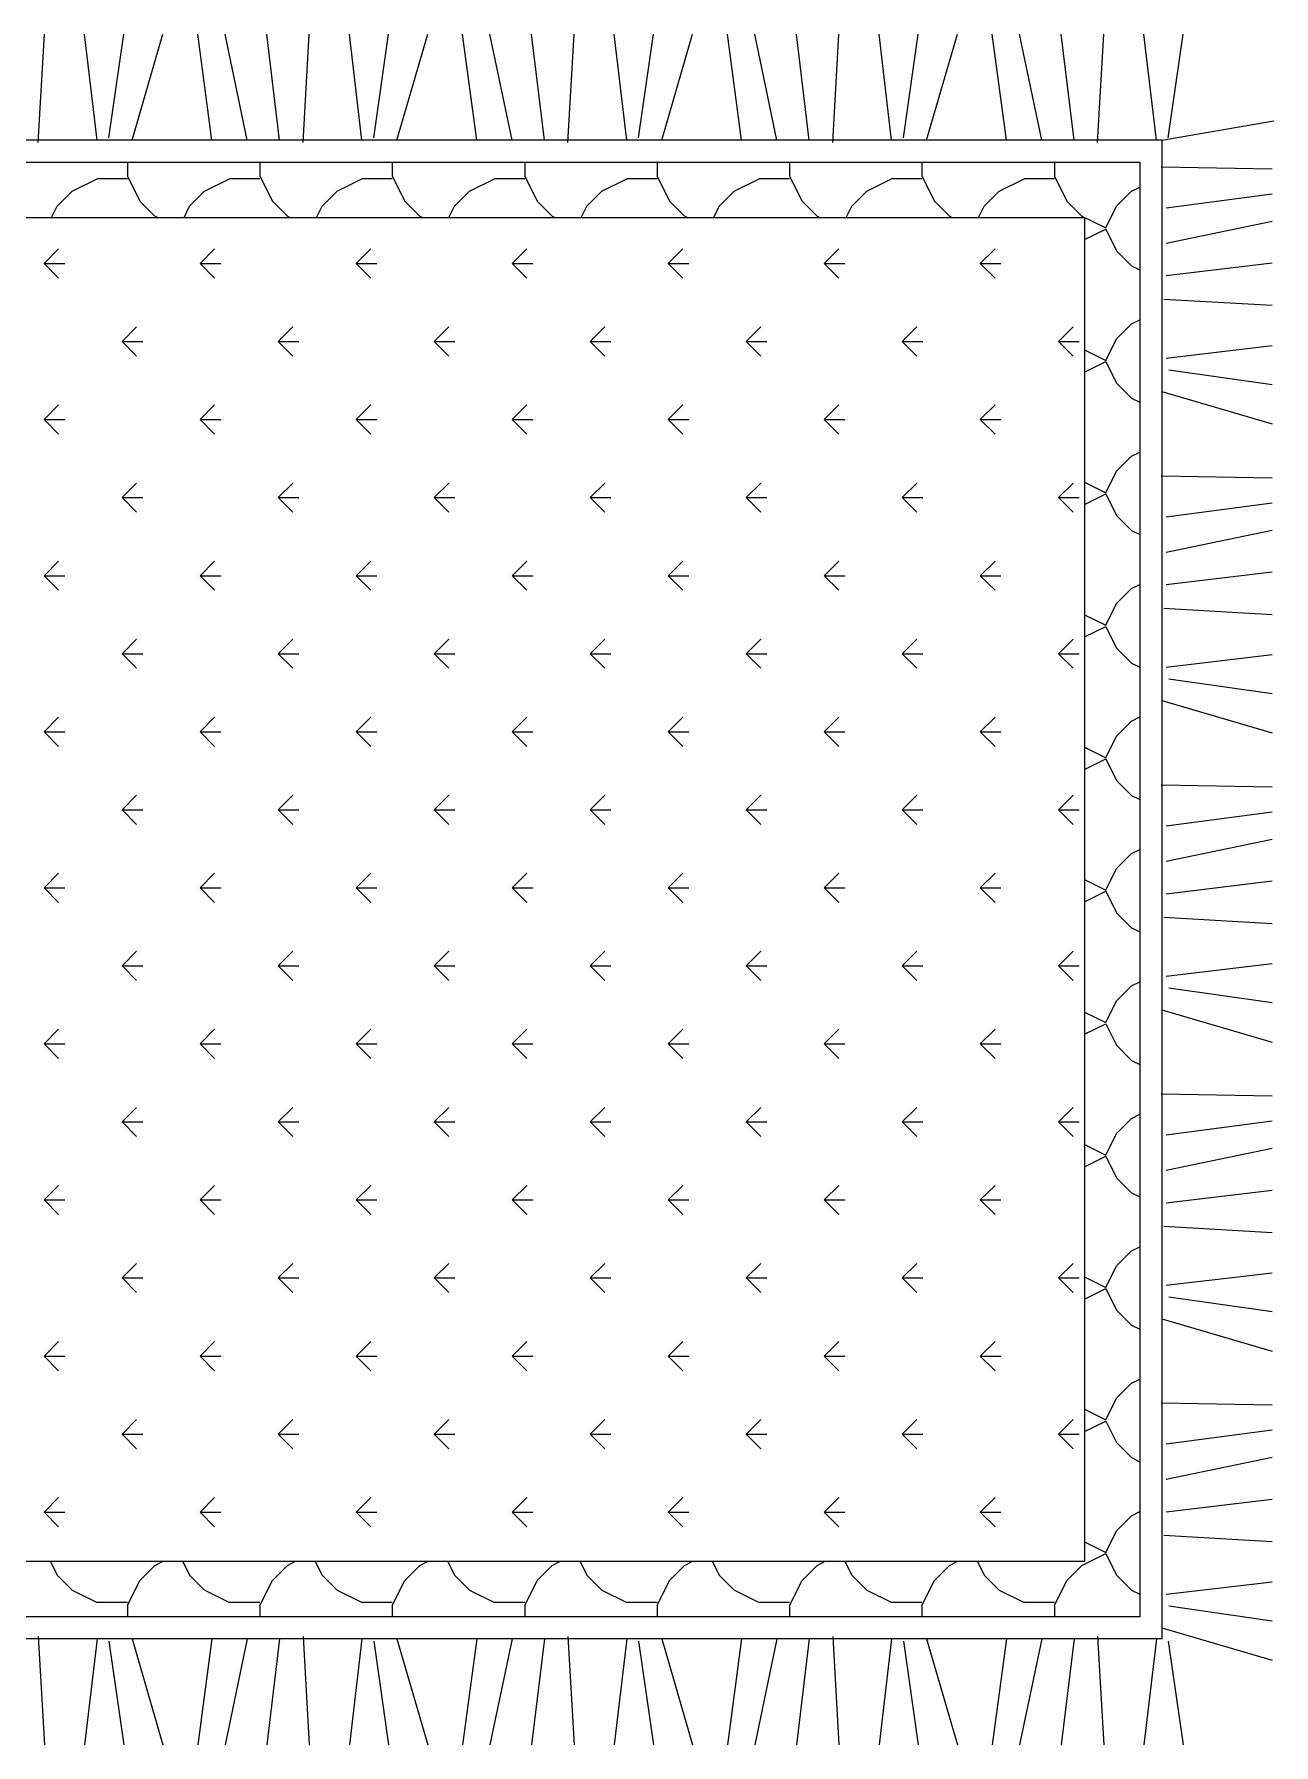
# Model space of a CAD drawing. Header units: millimetres. Extents: x -37 to 8970, y -2 to 4773.
# Drawn here: x 3645 to 4768, y 3217 to 4766 of the extents above; entities that cross this region are included whole.
import ezdxf

# ---------------------------------------------------------------- set-up
doc = ezdxf.new("R2010")
doc.units = ezdxf.units.MM

msp = doc.modelspace()

# ---------------------------------------------------------------- linework, layer by layer
at = {"color": 18, "true_color": 0x000000}
for p, q in [((3648.7, 4668.2), (3654.3, 4766.4)), ((3702, 4670.4), (3690.7, 4766.4)), ((3712.7, 4672.7), (3726.1, 4766.4)), ((3733.7, 4670.4), (3761.7, 4766.4)), ((3806, 4670.4), (3793.2, 4766.4)), ((3838, 4670.4), (3818, 4766.4)), ((3867.3, 4670.4), (3855.8, 4766.4)), ((3888.7, 4668.2), (3894.3, 4766.4)), ((3942, 4670.4), (3930.7, 4766.4)), ((3952.7, 4672.7), (3966.1, 4766.4)), ((3973.7, 4670.4), (4001.7, 4766.4)), ((4046, 4670.4), (4033.2, 4766.4)), ((4078, 4670.4), (4058, 4766.4)), ((4107.3, 4670.4), (4095.8, 4766.4)), ((4128.7, 4668.2), (4134.3, 4766.4)), ((4182, 4670.4), (4170.7, 4766.4)), ((4192.7, 4672.7), (4206.1, 4766.4)), ((4213.7, 4670.4), (4241.7, 4766.4)), ((4286, 4670.4), (4273.2, 4766.4)), ((4318, 4670.4), (4298, 4766.4)), ((4347.3, 4670.4), (4335.8, 4766.4)), ((4368.7, 4668.2), (4374.3, 4766.4)), ((4422, 4670.4), (4410.7, 4766.4)), ((4432.7, 4672.7), (4446.1, 4766.4)), ((4453.7, 4670.4), (4481.7, 4766.4)), ((4526, 4670.4), (4513.2, 4766.4)), ((4558, 4670.4), (4538, 4766.4)), ((4587.3, 4670.4), (4575.8, 4766.4)), ((4608.7, 4668.2), (4614.3, 4766.4)), ((4662, 4670.4), (4650.7, 4766.4)), ((4672.7, 4672.7), (4686.1, 4766.4)), ((4666.9, 4670.4), (4768.3, 4688)), ((4666.9, 4670.4), (2606, 4670.4)), ((4666.9, 4670.4), (4666.9, 3312.6)), ((2626, 4650.4), (4646.9, 4650.4)), ((3729.5, 4650.4), (3729.5, 4637.9)), ((3849.5, 4650.4), (3849.5, 4637.9)), ((3969.5, 4650.4), (3969.5, 4637.9)), ((4089.5, 4650.4), (4089.5, 4637.9)), ((4209.5, 4650.4), (4209.5, 4637.9)), ((4329.5, 4650.4), (4329.5, 4637.9)), ((4449.5, 4650.4), (4449.5, 4637.9)), ((4569.5, 4650.4), (4569.5, 4637.9)), ((4646.9, 4650.4), (4646.9, 3332.6)), ((3679.4, 4624.1), (3702, 4635.4)), ((3679.4, 4624.1), (3702, 4635.4)), ((3729.5, 4635.4), (3702, 4635.4)), ((3729.5, 4637.9), (3740.8, 4615.3)), ((3799.4, 4624.1), (3822, 4635.4)), ((3799.4, 4624.1), (3822, 4635.4)), ((3849.5, 4635.4), (3822, 4635.4)), ((3849.5, 4637.9), (3860.8, 4615.3)), ((3919.4, 4624.1), (3942, 4635.4)), ((3919.4, 4624.1), (3942, 4635.4)), ((3969.5, 4635.4), (3942, 4635.4)), ((3969.5, 4637.9), (3980.8, 4615.3)), ((4039.4, 4624.1), (4062, 4635.4)), ((4039.4, 4624.1), (4062, 4635.4)), ((4089.5, 4635.4), (4062, 4635.4)), ((4089.5, 4637.9), (4100.8, 4615.3)), ((4159.4, 4624.1), (4182, 4635.4)), ((4159.4, 4624.1), (4182, 4635.4)), ((4209.5, 4635.4), (4182, 4635.4)), ((4209.5, 4637.9), (4220.8, 4615.3)), ((4279.4, 4624.1), (4302, 4635.4)), ((4279.4, 4624.1), (4302, 4635.4)), ((4329.5, 4635.4), (4302, 4635.4)), ((4329.5, 4637.9), (4340.8, 4615.3)), ((4399.4, 4624.1), (4422, 4635.4)), ((4399.4, 4624.1), (4422, 4635.4)), ((4449.5, 4635.4), (4422, 4635.4)), ((4449.5, 4637.9), (4460.8, 4615.3)), ((4519.4, 4624.1), (4542, 4635.4)), ((4519.4, 4624.1), (4542, 4635.4)), ((4569.5, 4635.4), (4542, 4635.4)), ((4569.5, 4637.9), (4580.8, 4615.3)), ((4666.4, 4646.4), (4766.9, 4644.5)), ((3665.8, 4610.5), (3679.4, 4624.1)), ((3785.8, 4610.5), (3799.4, 4624.1)), ((3905.8, 4610.5), (3919.4, 4624.1)), ((4025.8, 4610.5), (4039.4, 4624.1)), ((4145.8, 4610.5), (4159.4, 4624.1)), ((4265.8, 4610.5), (4279.4, 4624.1)), ((4385.8, 4610.5), (4399.4, 4624.1)), ((4505.8, 4610.5), (4519.4, 4624.1)), ((4625.8, 4610.5), (4639.4, 4624.1)), ((4639.4, 4624.1), (4646.9, 4627.8)), ((4639.4, 4624.1), (4646.9, 4627.8)), ((4670.8, 4609.1), (4766.9, 4621.9)), ((3660.8, 4600.4), (3665.8, 4610.5)), ((3740.8, 4615.3), (3754.4, 4601.7)), ((3780.8, 4600.4), (3785.8, 4610.5)), ((3860.8, 4615.3), (3874.4, 4601.7)), ((3900.8, 4600.4), (3905.8, 4610.5)), ((3980.8, 4615.3), (3994.4, 4601.7)), ((4020.8, 4600.4), (4025.8, 4610.5)), ((4100.8, 4615.3), (4114.4, 4601.7)), ((4140.8, 4600.4), (4145.8, 4610.5)), ((4220.8, 4615.3), (4234.4, 4601.7)), ((4260.8, 4600.4), (4265.8, 4610.5)), ((4340.8, 4615.3), (4354.4, 4601.7)), ((4380.8, 4600.4), (4385.8, 4610.5)), ((4460.8, 4615.3), (4474.4, 4601.7)), ((4500.8, 4600.4), (4505.8, 4610.5)), ((4580.8, 4615.3), (4594.4, 4601.7)), ((4616, 4590.9), (4625.8, 4610.5)), ((2676, 4600.4), (4596.9, 4600.4)), ((3754.5, 4601.7), (3757, 4600.4)), ((3754.5, 4601.7), (3757, 4600.4)), ((3874.5, 4601.7), (3877, 4600.4)), ((3874.5, 4601.7), (3877, 4600.4)), ((3994.5, 4601.7), (3997, 4600.4)), ((3994.5, 4601.7), (3997, 4600.4)), ((4114.5, 4601.7), (4117, 4600.4)), ((4114.5, 4601.7), (4117, 4600.4)), ((4234.5, 4601.7), (4237, 4600.4)), ((4234.5, 4601.7), (4237, 4600.4)), ((4354.5, 4601.7), (4357, 4600.4)), ((4354.5, 4601.7), (4357, 4600.4)), ((4474.5, 4601.7), (4477, 4600.4)), ((4474.5, 4601.7), (4477, 4600.4)), ((4594.5, 4601.7), (4616.1, 4590.9)), ((4594.5, 4601.7), (4616.1, 4590.9)), ((4596.9, 4600.4), (4596.9, 3382.6)), ((4596.9, 4580.3), (4616, 4589.9)), ((4596.9, 4580.3), (4616, 4589.9)), ((4616, 4589.9), (4625.8, 4570.3)), ((4670.8, 4577.1), (4766.9, 4597)), ((3653.9, 4558.7), (3667.1, 4571.9)), ((3653.9, 4558.7), (3672.6, 4558.7)), ((3653.9, 4558.7), (3667.1, 4545.4)), ((3795.3, 4558.7), (3808.5, 4571.9)), ((3795.3, 4558.7), (3814, 4558.7)), ((3795.3, 4558.7), (3808.5, 4545.4)), ((3936.7, 4558.7), (3950, 4571.9)), ((3936.7, 4558.7), (3955.5, 4558.7)), ((3936.7, 4558.7), (3950, 4545.4)), ((4078.1, 4558.7), (4091.4, 4571.9)), ((4078.1, 4558.7), (4096.9, 4558.7)), ((4078.1, 4558.7), (4091.4, 4545.4)), ((4219.6, 4558.7), (4232.8, 4571.9)), ((4219.6, 4558.7), (4238.3, 4558.7)), ((4219.6, 4558.7), (4232.8, 4545.4)), ((4361, 4558.7), (4374.2, 4571.9)), ((4361, 4558.7), (4379.7, 4558.7)), ((4361, 4558.7), (4374.2, 4545.4)), ((4502.4, 4558.7), (4515.7, 4571.9)), ((4502.4, 4558.7), (4521.1, 4558.7)), ((4502.4, 4558.7), (4515.7, 4545.4)), ((4625.8, 4570.3), (4639.4, 4556.7)), ((4670.8, 4547.7), (4766.9, 4559.2)), ((4639.5, 4556.7), (4646.9, 4553)), ((4639.5, 4556.7), (4646.9, 4553)), ((4668.6, 4526.4), (4766.9, 4520.8)), ((3724.6, 4488), (3737.8, 4501.2)), ((3866, 4488), (3879.3, 4501.2)), ((4007.4, 4488), (4020.7, 4501.2)), ((4148.8, 4488), (4162.1, 4501.2)), ((4290.3, 4488), (4303.5, 4501.2)), ((4431.7, 4488), (4444.9, 4501.2)), ((4573.1, 4488), (4586.4, 4501.2)), ((4625.8, 4490.5), (4639.4, 4504.1)), ((4639.4, 4504.1), (4646.9, 4507.8)), ((4639.4, 4504.1), (4646.9, 4507.8)), ((3724.6, 4488), (3743.3, 4488)), ((3724.6, 4488), (3737.8, 4474.7)), ((3866, 4488), (3884.7, 4488)), ((3866, 4488), (3879.3, 4474.7)), ((4007.4, 4488), (4026.2, 4488)), ((4007.4, 4488), (4020.7, 4474.7)), ((4148.8, 4488), (4167.6, 4488)), ((4148.8, 4488), (4162.1, 4474.7)), ((4290.3, 4488), (4309, 4488)), ((4290.3, 4488), (4303.5, 4474.7)), ((4431.7, 4488), (4450.4, 4488)), ((4431.7, 4488), (4444.9, 4474.7)), ((4573.1, 4488), (4591.9, 4488)), ((4573.1, 4488), (4586.4, 4474.7)), ((4596.9, 4480.5), (4616.1, 4470.9)), ((4596.9, 4480.5), (4616.1, 4470.9)), ((4616, 4470.9), (4625.8, 4490.5)), ((4670.8, 4473), (4766.9, 4484.3)), ((4596.9, 4460.3), (4616, 4469.9)), ((4596.9, 4460.3), (4616, 4469.9)), ((4616, 4469.9), (4625.8, 4450.3)), ((4625.8, 4450.3), (4639.4, 4436.7)), ((4673.1, 4462.3), (4766.9, 4449)), ((4639.5, 4436.7), (4646.9, 4433)), ((4639.5, 4436.7), (4646.9, 4433)), ((4666.9, 4442.6), (4766.9, 4413.3)), ((3653.9, 4417.3), (3667.1, 4430.5)), ((3653.9, 4417.3), (3672.6, 4417.3)), ((3653.9, 4417.3), (3667.1, 4404)), ((3795.3, 4417.3), (3808.5, 4430.5)), ((3795.3, 4417.3), (3814, 4417.3)), ((3795.3, 4417.3), (3808.5, 4404)), ((3936.7, 4417.3), (3950, 4430.5)), ((3936.7, 4417.3), (3955.5, 4417.3)), ((3936.7, 4417.3), (3950, 4404)), ((4078.1, 4417.3), (4091.4, 4430.5)), ((4078.1, 4417.3), (4096.9, 4417.3)), ((4078.1, 4417.3), (4091.4, 4404)), ((4219.6, 4417.3), (4232.8, 4430.5)), ((4219.6, 4417.3), (4238.3, 4417.3)), ((4219.6, 4417.3), (4232.8, 4404)), ((4361, 4417.3), (4374.2, 4430.5)), ((4361, 4417.3), (4379.7, 4417.3)), ((4361, 4417.3), (4374.2, 4404)), ((4502.4, 4417.3), (4515.7, 4430.5)), ((4502.4, 4417.3), (4521.1, 4417.3)), ((4502.4, 4417.3), (4515.7, 4404)), ((4639.4, 4384.1), (4646.9, 4387.8)), ((4639.4, 4384.1), (4646.9, 4387.8)), ((4625.8, 4370.5), (4639.4, 4384.1)), ((3724.6, 4346.6), (3737.8, 4359.8)), ((3866, 4346.6), (3879.3, 4359.8)), ((4007.4, 4346.6), (4020.7, 4359.8)), ((4148.8, 4346.6), (4162.1, 4359.8)), ((4290.3, 4346.6), (4303.5, 4359.8)), ((4431.7, 4346.6), (4444.9, 4359.8)), ((4573.1, 4346.6), (4586.4, 4359.8)), ((4596.9, 4360.5), (4616.1, 4350.9)), ((4596.9, 4360.5), (4616.1, 4350.9)), ((4616, 4350.9), (4625.8, 4370.5)), ((4666.4, 4366.4), (4766.9, 4364.5)), ((3724.6, 4346.6), (3743.3, 4346.6)), ((3724.6, 4346.6), (3737.8, 4333.3)), ((3866, 4346.6), (3884.7, 4346.6)), ((3866, 4346.6), (3879.3, 4333.3)), ((4007.4, 4346.6), (4026.2, 4346.6)), ((4007.4, 4346.6), (4020.7, 4333.3)), ((4148.8, 4346.6), (4167.6, 4346.6)), ((4148.8, 4346.6), (4162.1, 4333.3)), ((4290.3, 4346.6), (4309, 4346.6)), ((4290.3, 4346.6), (4303.5, 4333.3)), ((4431.7, 4346.6), (4450.4, 4346.6)), ((4431.7, 4346.6), (4444.9, 4333.3)), ((4573.1, 4346.6), (4591.9, 4346.6)), ((4573.1, 4346.6), (4586.4, 4333.3)), ((4596.9, 4340.3), (4616, 4349.9)), ((4596.9, 4340.3), (4616, 4349.9)), ((4616, 4349.9), (4625.8, 4330.3)), ((4670.8, 4329.1), (4766.9, 4341.9)), ((4625.8, 4330.3), (4639.4, 4316.7)), ((4639.5, 4316.7), (4646.9, 4313)), ((4639.5, 4316.7), (4646.9, 4313)), ((4670.8, 4297.1), (4766.9, 4317)), ((3653.9, 4275.8), (3667.1, 4289.1)), ((3795.3, 4275.8), (3808.5, 4289.1)), ((3936.7, 4275.8), (3950, 4289.1)), ((4078.1, 4275.8), (4091.4, 4289.1)), ((4219.6, 4275.8), (4232.8, 4289.1)), ((4361, 4275.8), (4374.2, 4289.1)), ((4502.4, 4275.8), (4515.7, 4289.1)), ((4670.8, 4267.7), (4766.9, 4279.2)), ((3653.9, 4275.8), (3672.6, 4275.8)), ((3653.9, 4275.8), (3667.1, 4262.6)), ((3795.3, 4275.8), (3814, 4275.8)), ((3795.3, 4275.8), (3808.5, 4262.6)), ((3936.7, 4275.8), (3955.5, 4275.8)), ((3936.7, 4275.8), (3950, 4262.6)), ((4078.1, 4275.8), (4096.9, 4275.8)), ((4078.1, 4275.8), (4091.4, 4262.6)), ((4219.6, 4275.8), (4238.3, 4275.8)), ((4219.6, 4275.8), (4232.8, 4262.6)), ((4361, 4275.8), (4379.7, 4275.8)), ((4361, 4275.8), (4374.2, 4262.6)), ((4502.4, 4275.8), (4521.1, 4275.8)), ((4502.4, 4275.8), (4515.7, 4262.6)), ((4625.8, 4250.5), (4639.4, 4264.1)), ((4639.4, 4264.1), (4646.9, 4267.8)), ((4639.4, 4264.1), (4646.9, 4267.8)), ((4616, 4230.9), (4625.8, 4250.5)), ((4596.9, 4240.5), (4616.1, 4230.9)), ((4596.9, 4240.5), (4616.1, 4230.9)), ((4668.6, 4246.4), (4766.9, 4240.8)), ((3724.6, 4205.1), (3737.8, 4218.4)), ((3866, 4205.1), (3879.3, 4218.4)), ((4007.4, 4205.1), (4020.7, 4218.4)), ((4148.8, 4205.1), (4162.1, 4218.4)), ((4290.3, 4205.1), (4303.5, 4218.4)), ((4431.7, 4205.1), (4444.9, 4218.4)), ((4573.1, 4205.1), (4586.4, 4218.4)), ((4596.9, 4220.3), (4616, 4229.9)), ((4596.9, 4220.3), (4616, 4229.9)), ((4616, 4229.9), (4625.8, 4210.3)), ((3724.6, 4205.1), (3743.3, 4205.1)), ((3724.6, 4205.1), (3737.8, 4191.9)), ((3866, 4205.1), (3884.7, 4205.1)), ((3866, 4205.1), (3879.3, 4191.9)), ((4007.4, 4205.1), (4026.2, 4205.1)), ((4007.4, 4205.1), (4020.7, 4191.9)), ((4148.8, 4205.1), (4167.6, 4205.1)), ((4148.8, 4205.1), (4162.1, 4191.9)), ((4290.3, 4205.1), (4309, 4205.1)), ((4290.3, 4205.1), (4303.5, 4191.9)), ((4431.7, 4205.1), (4450.4, 4205.1)), ((4431.7, 4205.1), (4444.9, 4191.9)), ((4573.1, 4205.1), (4591.9, 4205.1)), ((4573.1, 4205.1), (4586.4, 4191.9)), ((4625.8, 4210.3), (4639.4, 4196.7)), ((4670.8, 4193), (4766.9, 4204.3)), ((4639.5, 4196.7), (4646.9, 4193)), ((4639.5, 4196.7), (4646.9, 4193)), ((4673.1, 4182.3), (4766.9, 4169)), ((4666.9, 4162.6), (4766.9, 4133.3)), ((3653.9, 4134.4), (3667.1, 4147.7)), ((3795.3, 4134.4), (3808.5, 4147.7)), ((3936.7, 4134.4), (3950, 4147.7)), ((4078.1, 4134.4), (4091.4, 4147.7)), ((4219.6, 4134.4), (4232.8, 4147.7)), ((4361, 4134.4), (4374.2, 4147.7)), ((4502.4, 4134.4), (4515.7, 4147.7)), ((4625.8, 4130.5), (4639.4, 4144.1)), ((4639.4, 4144.1), (4646.9, 4147.8)), ((4639.4, 4144.1), (4646.9, 4147.8)), ((3653.9, 4134.4), (3672.6, 4134.4)), ((3653.9, 4134.4), (3667.1, 4121.2)), ((3795.3, 4134.4), (3814, 4134.4)), ((3795.3, 4134.4), (3808.5, 4121.2)), ((3936.7, 4134.4), (3955.5, 4134.4)), ((3936.7, 4134.4), (3950, 4121.2)), ((4078.1, 4134.4), (4096.9, 4134.4)), ((4078.1, 4134.4), (4091.4, 4121.2)), ((4219.6, 4134.4), (4238.3, 4134.4)), ((4219.6, 4134.4), (4232.8, 4121.2)), ((4361, 4134.4), (4379.7, 4134.4)), ((4361, 4134.4), (4374.2, 4121.2)), ((4502.4, 4134.4), (4521.1, 4134.4)), ((4502.4, 4134.4), (4515.7, 4121.2)), ((4616, 4110.9), (4625.8, 4130.5)), ((4596.9, 4120.5), (4616.1, 4110.9)), ((4596.9, 4120.5), (4616.1, 4110.9)), ((4596.9, 4100.3), (4616, 4109.9)), ((4596.9, 4100.3), (4616, 4109.9)), ((4616, 4109.9), (4625.8, 4090.3)), ((3724.6, 4063.7), (3737.8, 4077)), ((3866, 4063.7), (3879.3, 4077)), ((4007.4, 4063.7), (4020.7, 4077)), ((4148.8, 4063.7), (4162.1, 4077)), ((4290.3, 4063.7), (4303.5, 4077)), ((4431.7, 4063.7), (4444.9, 4077)), ((4573.1, 4063.7), (4586.4, 4077)), ((4625.8, 4090.3), (4639.4, 4076.7)), ((4639.5, 4076.7), (4646.9, 4073)), ((4639.5, 4076.7), (4646.9, 4073)), ((4666.4, 4086.4), (4766.9, 4084.5)), ((3724.6, 4063.7), (3743.3, 4063.7)), ((3724.6, 4063.7), (3737.8, 4050.5)), ((3866, 4063.7), (3884.7, 4063.7)), ((3866, 4063.7), (3879.3, 4050.5)), ((4007.4, 4063.7), (4026.2, 4063.7)), ((4007.4, 4063.7), (4020.7, 4050.5)), ((4148.8, 4063.7), (4167.6, 4063.7)), ((4148.8, 4063.7), (4162.1, 4050.5)), ((4290.3, 4063.7), (4309, 4063.7)), ((4290.3, 4063.7), (4303.5, 4050.5)), ((4431.7, 4063.7), (4450.4, 4063.7)), ((4431.7, 4063.7), (4444.9, 4050.5)), ((4573.1, 4063.7), (4591.9, 4063.7)), ((4573.1, 4063.7), (4586.4, 4050.5)), ((4670.8, 4049.1), (4766.9, 4061.9)), ((4670.8, 4017.1), (4766.9, 4037)), ((4625.8, 4010.5), (4639.4, 4024.1)), ((4639.4, 4024.1), (4646.9, 4027.8)), ((4639.4, 4024.1), (4646.9, 4027.8)), ((3653.9, 3993), (3667.1, 4006.3)), ((3795.3, 3993), (3808.5, 4006.3)), ((3936.7, 3993), (3950, 4006.3)), ((4078.1, 3993), (4091.4, 4006.3)), ((4219.6, 3993), (4232.8, 4006.3)), ((4361, 3993), (4374.2, 4006.3)), ((4502.4, 3993), (4515.7, 4006.3)), ((4596.9, 4000.5), (4616.1, 3990.9)), ((4596.9, 4000.5), (4616.1, 3990.9)), ((4616, 3990.9), (4625.8, 4010.5)), ((4670.8, 3987.7), (4766.9, 3999.2)), ((3653.9, 3993), (3672.6, 3993)), ((3653.9, 3993), (3667.1, 3979.7)), ((3795.3, 3993), (3814, 3993)), ((3795.3, 3993), (3808.5, 3979.7)), ((3936.7, 3993), (3955.5, 3993)), ((3936.7, 3993), (3950, 3979.7)), ((4078.1, 3993), (4096.9, 3993)), ((4078.1, 3993), (4091.4, 3979.7)), ((4219.6, 3993), (4238.3, 3993)), ((4219.6, 3993), (4232.8, 3979.7)), ((4361, 3993), (4379.7, 3993)), ((4361, 3993), (4374.2, 3979.7)), ((4502.4, 3993), (4521.1, 3993)), ((4502.4, 3993), (4515.7, 3979.7)), ((4596.9, 3980.3), (4616, 3989.9)), ((4596.9, 3980.3), (4616, 3989.9)), ((4616, 3989.9), (4625.8, 3970.3)), ((4625.8, 3970.3), (4639.4, 3956.7)), ((4639.5, 3956.7), (4646.9, 3953)), ((4639.5, 3956.7), (4646.9, 3953)), ((4668.6, 3966.4), (4766.9, 3960.8)), ((3724.6, 3922.3), (3737.8, 3935.6)), ((3724.6, 3922.3), (3743.3, 3922.3)), ((3724.6, 3922.3), (3737.8, 3909)), ((3866, 3922.3), (3879.3, 3935.6)), ((3866, 3922.3), (3884.7, 3922.3)), ((3866, 3922.3), (3879.3, 3909)), ((4007.4, 3922.3), (4020.7, 3935.6)), ((4007.4, 3922.3), (4026.2, 3922.3)), ((4007.4, 3922.3), (4020.7, 3909)), ((4148.8, 3922.3), (4162.1, 3935.6)), ((4148.8, 3922.3), (4167.6, 3922.3)), ((4148.8, 3922.3), (4162.1, 3909)), ((4290.3, 3922.3), (4303.5, 3935.6)), ((4290.3, 3922.3), (4309, 3922.3)), ((4290.3, 3922.3), (4303.5, 3909)), ((4431.7, 3922.3), (4444.9, 3935.6)), ((4431.7, 3922.3), (4450.4, 3922.3)), ((4431.7, 3922.3), (4444.9, 3909)), ((4573.1, 3922.3), (4586.4, 3935.6)), ((4573.1, 3922.3), (4591.9, 3922.3)), ((4573.1, 3922.3), (4586.4, 3909)), ((4670.8, 3913), (4766.9, 3924.3)), ((4639.4, 3904.1), (4646.9, 3907.8)), ((4639.4, 3904.1), (4646.9, 3907.8)), ((4616, 3870.9), (4625.8, 3890.5)), ((4625.8, 3890.5), (4639.4, 3904.1)), ((4673.1, 3902.3), (4766.9, 3889)), ((4596.9, 3880.5), (4616.1, 3870.9)), ((4596.9, 3880.5), (4616.1, 3870.9)), ((4666.9, 3882.6), (4766.9, 3853.3)), ((3653.9, 3851.6), (3667.1, 3864.8)), ((3795.3, 3851.6), (3808.5, 3864.8)), ((3936.7, 3851.6), (3950, 3864.8)), ((4078.1, 3851.6), (4091.4, 3864.8)), ((4219.6, 3851.6), (4232.8, 3864.8)), ((4361, 3851.6), (4374.2, 3864.8)), ((4502.4, 3851.6), (4515.7, 3864.8)), ((4596.9, 3860.3), (4616, 3869.9)), ((4596.9, 3860.3), (4616, 3869.9)), ((4616, 3869.9), (4625.8, 3850.3)), ((3653.9, 3851.6), (3672.6, 3851.6)), ((3653.9, 3851.6), (3667.1, 3838.3)), ((3795.3, 3851.6), (3814, 3851.6)), ((3795.3, 3851.6), (3808.5, 3838.3)), ((3936.7, 3851.6), (3955.5, 3851.6)), ((3936.7, 3851.6), (3950, 3838.3)), ((4078.1, 3851.6), (4096.9, 3851.6)), ((4078.1, 3851.6), (4091.4, 3838.3)), ((4219.6, 3851.6), (4238.3, 3851.6)), ((4219.6, 3851.6), (4232.8, 3838.3)), ((4361, 3851.6), (4379.7, 3851.6)), ((4361, 3851.6), (4374.2, 3838.3)), ((4502.4, 3851.6), (4521.1, 3851.6)), ((4502.4, 3851.6), (4515.7, 3838.3)), ((4625.8, 3850.3), (4639.4, 3836.7)), ((4639.5, 3836.7), (4646.9, 3833)), ((4639.5, 3836.7), (4646.9, 3833)), ((4666.4, 3806.4), (4766.9, 3804.5)), ((3724.6, 3780.9), (3737.8, 3794.1)), ((3866, 3780.9), (3879.3, 3794.1)), ((4007.4, 3780.9), (4020.7, 3794.1)), ((4148.8, 3780.9), (4162.1, 3794.1)), ((4290.3, 3780.9), (4303.5, 3794.1)), ((4431.7, 3780.9), (4444.9, 3794.1)), ((4573.1, 3780.9), (4586.4, 3794.1)), ((4625.8, 3770.5), (4639.4, 3784.1)), ((4639.4, 3784.1), (4646.9, 3787.8)), ((4639.4, 3784.1), (4646.9, 3787.8)), ((4670.8, 3769.1), (4766.9, 3781.9)), ((3724.6, 3780.9), (3743.3, 3780.9)), ((3724.6, 3780.9), (3737.8, 3767.6)), ((3866, 3780.9), (3884.7, 3780.9)), ((3866, 3780.9), (3879.3, 3767.6)), ((4007.4, 3780.9), (4026.2, 3780.9)), ((4007.4, 3780.9), (4020.7, 3767.6)), ((4148.8, 3780.9), (4167.6, 3780.9)), ((4148.8, 3780.9), (4162.1, 3767.6)), ((4290.3, 3780.9), (4309, 3780.9)), ((4290.3, 3780.9), (4303.5, 3767.6)), ((4431.7, 3780.9), (4450.4, 3780.9)), ((4431.7, 3780.9), (4444.9, 3767.6)), ((4573.1, 3780.9), (4591.9, 3780.9)), ((4573.1, 3780.9), (4586.4, 3767.6)), ((4616, 3750.9), (4625.8, 3770.5)), ((4596.9, 3760.5), (4616.1, 3750.9)), ((4596.9, 3760.5), (4616.1, 3750.9)), ((4670.8, 3737.1), (4766.9, 3757)), ((4596.9, 3740.3), (4616, 3749.9)), ((4596.9, 3740.3), (4616, 3749.9)), ((4616, 3749.9), (4625.8, 3730.3)), ((3653.9, 3710.2), (3667.1, 3723.4)), ((3795.3, 3710.2), (3808.5, 3723.4)), ((3936.7, 3710.2), (3950, 3723.4)), ((4078.1, 3710.2), (4091.4, 3723.4)), ((4219.6, 3710.2), (4232.8, 3723.4)), ((4361, 3710.2), (4374.2, 3723.4)), ((4502.4, 3710.2), (4515.7, 3723.4)), ((4625.8, 3730.3), (4639.4, 3716.7)), ((3653.9, 3710.2), (3672.6, 3710.2)), ((3653.9, 3710.2), (3667.1, 3696.9)), ((3795.3, 3710.2), (3814, 3710.2)), ((3795.3, 3710.2), (3808.5, 3696.9)), ((3936.7, 3710.2), (3955.5, 3710.2)), ((3936.7, 3710.2), (3950, 3696.9)), ((4078.1, 3710.2), (4096.9, 3710.2)), ((4078.1, 3710.2), (4091.4, 3696.9)), ((4219.6, 3710.2), (4238.3, 3710.2)), ((4219.6, 3710.2), (4232.8, 3696.9)), ((4361, 3710.2), (4379.7, 3710.2)), ((4361, 3710.2), (4374.2, 3696.9)), ((4502.4, 3710.2), (4521.1, 3710.2)), ((4502.4, 3710.2), (4515.7, 3696.9)), ((4639.5, 3716.7), (4646.9, 3713)), ((4639.5, 3716.7), (4646.9, 3713)), ((4670.8, 3707.7), (4766.9, 3719.2)), ((4668.6, 3686.4), (4766.9, 3680.8)), ((4625.8, 3650.5), (4639.4, 3664.1)), ((4639.4, 3664.1), (4646.9, 3667.8)), ((4639.4, 3664.1), (4646.9, 3667.8)), ((3724.6, 3639.5), (3737.8, 3652.7)), ((3866, 3639.5), (3879.3, 3652.7)), ((4007.4, 3639.5), (4020.7, 3652.7)), ((4148.8, 3639.5), (4162.1, 3652.7)), ((4290.3, 3639.5), (4303.5, 3652.7)), ((4431.7, 3639.5), (4444.9, 3652.7)), ((4573.1, 3639.5), (4586.4, 3652.7)), ((4616, 3630.9), (4625.8, 3650.5)), ((4670.8, 3633), (4766.9, 3644.3)), ((3724.6, 3639.5), (3743.3, 3639.5)), ((3724.6, 3639.5), (3737.8, 3626.2)), ((3866, 3639.5), (3884.7, 3639.5)), ((3866, 3639.5), (3879.3, 3626.2)), ((4007.4, 3639.5), (4026.2, 3639.5)), ((4007.4, 3639.5), (4020.7, 3626.2)), ((4148.8, 3639.5), (4167.6, 3639.5)), ((4148.8, 3639.5), (4162.1, 3626.2)), ((4290.3, 3639.5), (4309, 3639.5)), ((4290.3, 3639.5), (4303.5, 3626.2)), ((4431.7, 3639.5), (4450.4, 3639.5)), ((4431.7, 3639.5), (4444.9, 3626.2)), ((4573.1, 3639.5), (4591.9, 3639.5)), ((4573.1, 3639.5), (4586.4, 3626.2)), ((4596.9, 3640.5), (4616.1, 3630.9)), ((4596.9, 3640.5), (4616.1, 3630.9)), ((4596.9, 3620.3), (4616, 3629.9)), ((4596.9, 3620.3), (4616, 3629.9)), ((4616, 3629.9), (4625.8, 3610.3)), ((4673.1, 3622.3), (4766.9, 3609)), ((4625.8, 3610.3), (4639.4, 3596.7)), ((4639.5, 3596.7), (4646.9, 3593)), ((4639.5, 3596.7), (4646.9, 3593)), ((4666.9, 3602.6), (4766.9, 3573.3)), ((3653.9, 3568.7), (3667.1, 3582)), ((3795.3, 3568.7), (3808.5, 3582)), ((3936.7, 3568.7), (3950, 3582)), ((4078.1, 3568.7), (4091.4, 3582)), ((4219.6, 3568.7), (4232.8, 3582)), ((4361, 3568.7), (4374.2, 3582)), ((4502.4, 3568.7), (4515.7, 3582)), ((3653.9, 3568.7), (3672.6, 3568.7)), ((3653.9, 3568.7), (3667.1, 3555.5)), ((3795.3, 3568.7), (3814, 3568.7)), ((3795.3, 3568.7), (3808.5, 3555.5)), ((3936.7, 3568.7), (3955.5, 3568.7)), ((3936.7, 3568.7), (3950, 3555.5)), ((4078.1, 3568.7), (4096.9, 3568.7)), ((4078.1, 3568.7), (4091.4, 3555.5)), ((4219.6, 3568.7), (4238.3, 3568.7)), ((4219.6, 3568.7), (4232.8, 3555.5)), ((4361, 3568.7), (4379.7, 3568.7)), ((4361, 3568.7), (4374.2, 3555.5)), ((4502.4, 3568.7), (4521.1, 3568.7)), ((4502.4, 3568.7), (4515.7, 3555.5)), ((4625.8, 3530.5), (4639.4, 3544.1)), ((4639.4, 3544.1), (4646.9, 3547.8)), ((4639.4, 3544.1), (4646.9, 3547.8)), ((4596.9, 3520.5), (4616.1, 3510.9)), ((4596.9, 3520.5), (4616.1, 3510.9)), ((4616, 3510.9), (4625.8, 3530.5)), ((4666.4, 3526.4), (4766.9, 3524.5)), ((3724.6, 3498), (3737.8, 3511.3)), ((3866, 3498), (3879.3, 3511.3)), ((4007.4, 3498), (4020.7, 3511.3)), ((4148.8, 3498), (4162.1, 3511.3)), ((4290.3, 3498), (4303.5, 3511.3)), ((4431.7, 3498), (4444.9, 3511.3)), ((4573.1, 3498), (4586.4, 3511.3)), ((4596.9, 3500.3), (4616, 3509.9)), ((4596.9, 3500.3), (4616, 3509.9)), ((4616, 3509.9), (4625.8, 3490.3)), ((3724.6, 3498), (3743.3, 3498)), ((3724.6, 3498), (3737.8, 3484.8)), ((3866, 3498), (3884.7, 3498)), ((3866, 3498), (3879.3, 3484.8)), ((4007.4, 3498), (4026.2, 3498)), ((4007.4, 3498), (4020.7, 3484.8)), ((4148.8, 3498), (4167.6, 3498)), ((4148.8, 3498), (4162.1, 3484.8)), ((4290.3, 3498), (4309, 3498)), ((4290.3, 3498), (4303.5, 3484.8)), ((4431.7, 3498), (4450.4, 3498)), ((4431.7, 3498), (4444.9, 3484.8)), ((4573.1, 3498), (4591.9, 3498)), ((4573.1, 3498), (4586.4, 3484.8)), ((4625.8, 3490.3), (4639.4, 3476.7)), ((4670.8, 3489.1), (4766.9, 3501.9)), ((4639.5, 3476.7), (4646.9, 3473)), ((4639.5, 3476.7), (4646.9, 3473)), ((4670.8, 3457.1), (4766.9, 3477)), ((3653.9, 3427.3), (3667.1, 3440.6)), ((3653.9, 3427.3), (3672.6, 3427.3)), ((3653.9, 3427.3), (3667.1, 3414.1)), ((3795.3, 3427.3), (3808.5, 3440.6)), ((3795.3, 3427.3), (3814, 3427.3)), ((3795.3, 3427.3), (3808.5, 3414.1)), ((3936.7, 3427.3), (3950, 3440.6)), ((3936.7, 3427.3), (3955.5, 3427.3)), ((3936.7, 3427.3), (3950, 3414.1)), ((4078.1, 3427.3), (4091.4, 3440.6)), ((4078.1, 3427.3), (4096.9, 3427.3)), ((4078.1, 3427.3), (4091.4, 3414.1)), ((4219.6, 3427.3), (4232.8, 3440.6)), ((4219.6, 3427.3), (4238.3, 3427.3)), ((4219.6, 3427.3), (4232.8, 3414.1)), ((4361, 3427.3), (4374.2, 3440.6)), ((4361, 3427.3), (4379.7, 3427.3)), ((4361, 3427.3), (4374.2, 3414.1)), ((4502.4, 3427.3), (4515.7, 3440.6)), ((4502.4, 3427.3), (4521.1, 3427.3)), ((4502.4, 3427.3), (4515.7, 3414.1)), ((4639.4, 3424.1), (4646.9, 3427.8)), ((4639.4, 3424.1), (4646.9, 3427.8)), ((4670.8, 3427.7), (4766.9, 3439.2)), ((4616, 3390.9), (4625.8, 3410.5)), ((4625.8, 3410.5), (4639.4, 3424.1)), ((4596.9, 3400.5), (4616.1, 3390.9)), ((4596.9, 3400.5), (4616.1, 3390.9)), ((4668.6, 3406.4), (4766.9, 3400.8)), ((4596.9, 3382.6), (2676, 3382.6)), ((3659.7, 3382.6), (3665.8, 3370.3)), ((3740.8, 3365.5), (3754.4, 3379.1)), ((3754.4, 3379.1), (3761.3, 3382.6)), ((3754.4, 3379.1), (3761.3, 3382.6)), ((3779.7, 3382.6), (3785.8, 3370.3)), ((3860.8, 3365.5), (3874.4, 3379.1)), ((3874.4, 3379.1), (3881.3, 3382.6)), ((3874.4, 3379.1), (3881.3, 3382.6)), ((3899.7, 3382.6), (3905.8, 3370.3)), ((3980.8, 3365.5), (3994.4, 3379.1)), ((3994.4, 3379.1), (4001.3, 3382.6)), ((3994.4, 3379.1), (4001.3, 3382.6)), ((4019.7, 3382.6), (4025.8, 3370.3)), ((4100.8, 3365.5), (4114.4, 3379.1)), ((4114.4, 3379.1), (4121.3, 3382.6)), ((4114.4, 3379.1), (4121.3, 3382.6)), ((4139.7, 3382.6), (4145.8, 3370.3)), ((4220.8, 3365.5), (4234.4, 3379.1)), ((4234.4, 3379.1), (4241.3, 3382.6)), ((4234.4, 3379.1), (4241.3, 3382.6)), ((4259.7, 3382.6), (4265.8, 3370.3)), ((4340.8, 3365.5), (4354.4, 3379.1)), ((4354.4, 3379.1), (4361.3, 3382.6)), ((4354.4, 3379.1), (4361.3, 3382.6)), ((4379.7, 3382.6), (4385.8, 3370.3)), ((4460.8, 3365.5), (4474.4, 3379.1)), ((4474.4, 3379.1), (4481.3, 3382.6)), ((4474.4, 3379.1), (4481.3, 3382.6)), ((4499.7, 3382.6), (4505.8, 3370.3)), ((4580.8, 3365.5), (4594.4, 3379.1)), ((4594.4, 3379.1), (4616, 3389.9)), ((4594.4, 3379.1), (4616, 3389.9)), ((4616, 3389.9), (4625.8, 3370.3)), ((3665.8, 3370.3), (3679.4, 3356.7)), ((3729.5, 3342.9), (3740.8, 3365.5)), ((3785.8, 3370.3), (3799.4, 3356.7)), ((3849.5, 3342.9), (3860.8, 3365.5)), ((3905.8, 3370.3), (3919.4, 3356.7)), ((3969.5, 3342.9), (3980.8, 3365.5)), ((4025.8, 3370.3), (4039.4, 3356.7)), ((4089.5, 3342.9), (4100.8, 3365.5)), ((4145.8, 3370.3), (4159.4, 3356.7)), ((4209.5, 3342.9), (4220.8, 3365.5)), ((4265.8, 3370.3), (4279.4, 3356.7)), ((4329.5, 3342.9), (4340.8, 3365.5)), ((4385.8, 3370.3), (4399.4, 3356.7)), ((4449.5, 3342.9), (4460.8, 3365.5)), ((4505.8, 3370.3), (4519.4, 3356.7)), ((4569.5, 3342.9), (4580.8, 3365.5)), ((4625.8, 3370.3), (4639.4, 3356.7)), ((4670.8, 3353), (4766.9, 3364.3)), ((3679.5, 3356.7), (3702.1, 3345.4)), ((3679.5, 3356.7), (3702.1, 3345.4)), ((3799.5, 3356.7), (3822.1, 3345.4)), ((3799.5, 3356.7), (3822.1, 3345.4)), ((3919.5, 3356.7), (3942.1, 3345.4)), ((3919.5, 3356.7), (3942.1, 3345.4)), ((4039.5, 3356.7), (4062.1, 3345.4)), ((4039.5, 3356.7), (4062.1, 3345.4)), ((4159.5, 3356.7), (4182.1, 3345.4)), ((4159.5, 3356.7), (4182.1, 3345.4)), ((4279.5, 3356.7), (4302.1, 3345.4)), ((4279.5, 3356.7), (4302.1, 3345.4)), ((4399.5, 3356.7), (4422.1, 3345.4)), ((4399.5, 3356.7), (4422.1, 3345.4)), ((4519.5, 3356.7), (4542.1, 3345.4)), ((4519.5, 3356.7), (4542.1, 3345.4)), ((4639.5, 3356.7), (4646.9, 3353)), ((4639.5, 3356.7), (4646.9, 3353)), ((4646.9, 3332.6), (2626, 3332.6)), ((3729.5, 3345.4), (3702, 3345.4)), ((3729.5, 3342.9), (3729.5, 3332.6)), ((3849.5, 3345.4), (3822, 3345.4)), ((3849.5, 3342.9), (3849.5, 3332.6)), ((3969.5, 3345.4), (3942, 3345.4)), ((3969.5, 3342.9), (3969.5, 3332.6)), ((4089.5, 3345.4), (4062, 3345.4)), ((4089.5, 3342.9), (4089.5, 3332.6)), ((4209.5, 3345.4), (4182, 3345.4)), ((4209.5, 3342.9), (4209.5, 3332.6)), ((4329.5, 3345.4), (4302, 3345.4)), ((4329.5, 3342.9), (4329.5, 3332.6)), ((4449.5, 3345.4), (4422, 3345.4)), ((4449.5, 3342.9), (4449.5, 3332.6)), ((4569.5, 3345.4), (4542, 3345.4)), ((4569.5, 3342.9), (4569.5, 3332.6)), ((4673.1, 3342.3), (4766.9, 3329)), ((4666.9, 3322.6), (4766.9, 3293.3)), ((4666.9, 3312.6), (2606, 3312.6)), ((3648.7, 3314.8), (3654.3, 3216.5)), ((3702, 3312.6), (3690.7, 3216.5)), ((3712.7, 3310.3), (3726.1, 3216.5)), ((3733.7, 3312.6), (3761.7, 3216.5)), ((3806, 3312.6), (3793.2, 3216.5)), ((3838, 3312.6), (3818, 3216.5)), ((3867.3, 3312.6), (3855.8, 3216.5)), ((3888.7, 3314.8), (3894.3, 3216.5)), ((3942, 3312.6), (3930.7, 3216.5)), ((3952.7, 3310.3), (3966.1, 3216.5)), ((3973.7, 3312.6), (4001.7, 3216.5)), ((4046, 3312.6), (4033.2, 3216.5)), ((4078, 3312.6), (4058, 3216.5)), ((4107.3, 3312.6), (4095.8, 3216.5)), ((4128.7, 3314.8), (4134.3, 3216.5)), ((4182, 3312.6), (4170.7, 3216.5)), ((4192.7, 3310.3), (4206.1, 3216.5)), ((4213.7, 3312.6), (4241.7, 3216.5)), ((4286, 3312.6), (4273.2, 3216.5)), ((4318, 3312.6), (4298, 3216.5)), ((4347.3, 3312.6), (4335.8, 3216.5)), ((4368.7, 3314.8), (4374.3, 3216.5)), ((4422, 3312.6), (4410.7, 3216.5)), ((4432.7, 3310.3), (4446.1, 3216.5)), ((4453.7, 3312.6), (4481.7, 3216.5)), ((4526, 3312.6), (4513.2, 3216.5)), ((4558, 3312.6), (4538, 3216.5)), ((4587.3, 3312.6), (4575.8, 3216.5)), ((4608.7, 3314.8), (4614.3, 3216.5)), ((4662, 3312.6), (4650.7, 3216.5)), ((4672.7, 3310.3), (4686.1, 3216.5))]:
    msp.add_line(p, q, dxfattribs=at)

doc.saveas('drawing.dxf')
